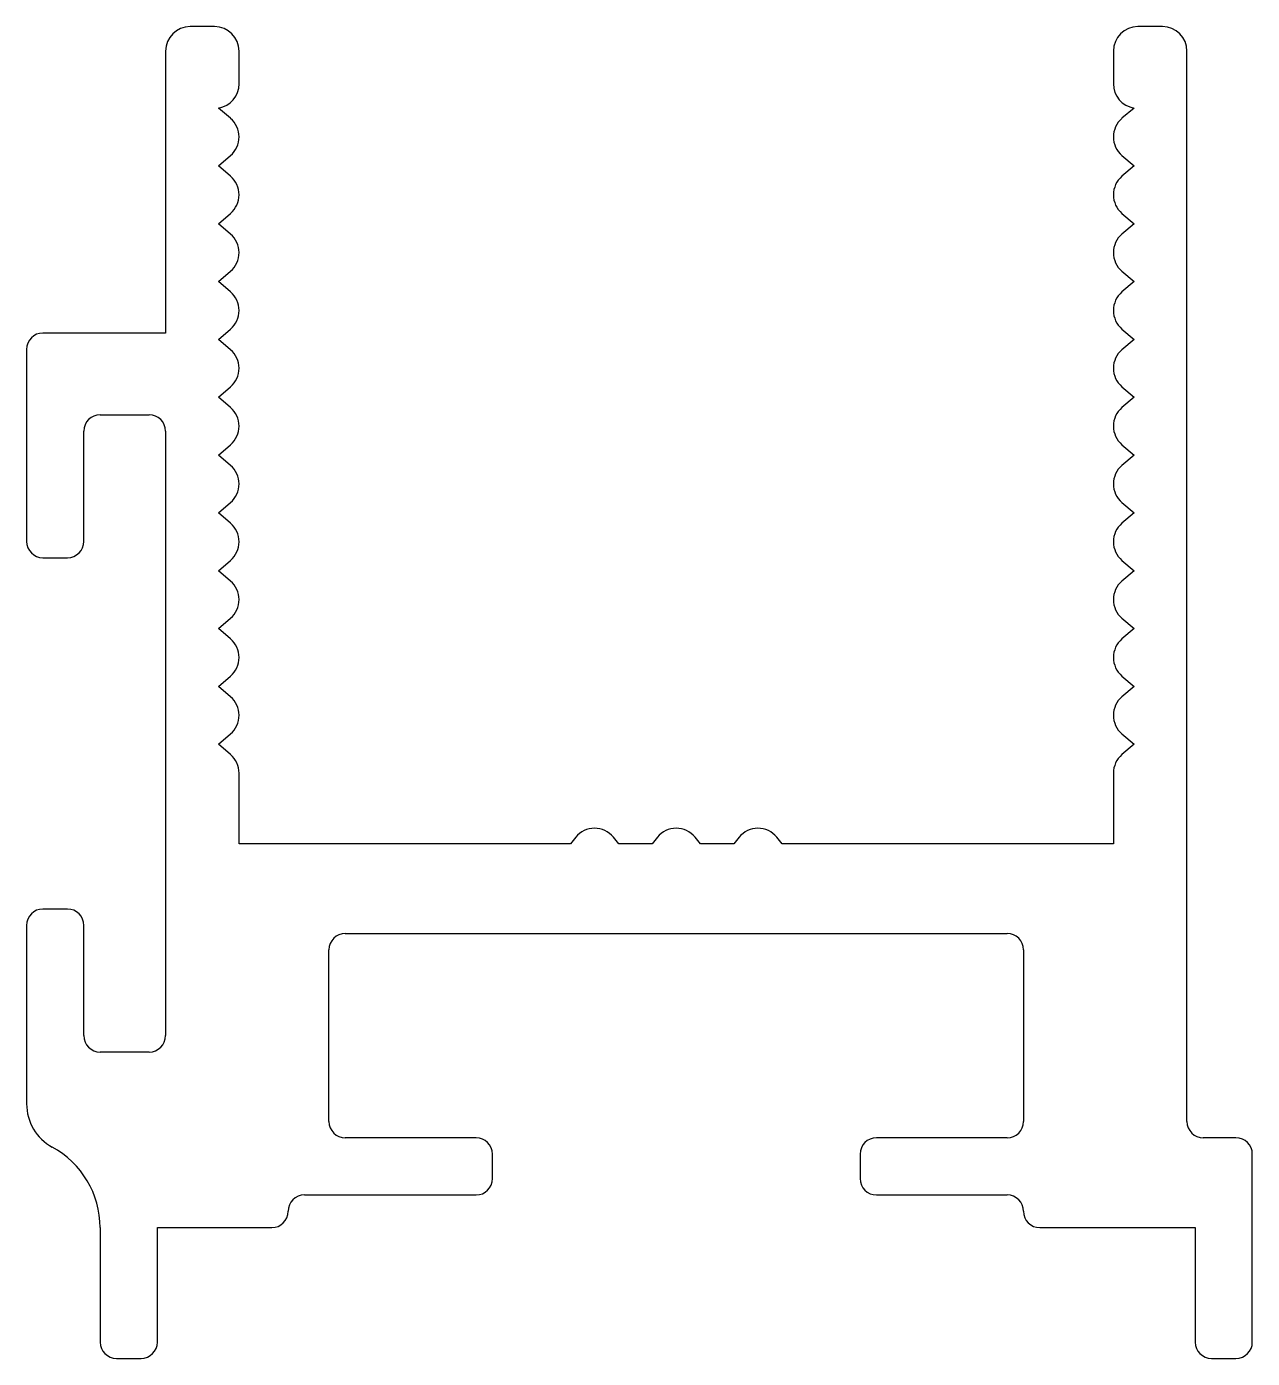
# Model space of a CAD drawing. Extents: x 123.5 to 138.5, y 504.4 to 520.7.
import ezdxf

# ---------------------------------------------------------------- set-up
doc = ezdxf.new("R2010")
doc.units = 0
doc.layers.get('0').update_dxf_attribs({"linetype": 'CONTINUOUS'})

msp = doc.modelspace()

# ---------------------------------------------------------------- linework, layer by layer
for p, q in [((125.772, 520.704), (125.472, 520.704)), ((137.372, 520.704), (137.072, 520.704)), ((125.172, 520.404), (125.172, 516.954)), ((126.072, 520.004), (126.072, 520.404)), ((136.772, 520.404), (136.772, 520.004)), ((137.672, 507.304), (137.672, 520.404)), ((125.968, 519.582), (125.821, 519.708)), ((137.024, 519.708), (136.877, 519.582)), ((125.821, 519), (125.968, 519.127)), ((125.968, 518.874), (125.821, 519)), ((136.877, 519.127), (137.024, 519)), ((137.024, 519), (136.877, 518.874)), ((125.821, 518.292), (125.968, 518.419)), ((136.877, 518.419), (137.024, 518.292)), ((125.968, 518.166), (125.821, 518.292)), ((137.024, 518.292), (136.877, 518.166)), ((125.821, 517.584), (125.968, 517.711)), ((136.877, 517.711), (137.024, 517.584)), ((125.968, 517.458), (125.821, 517.584)), ((137.024, 517.584), (136.877, 517.458)), ((125.172, 516.954), (123.672, 516.954)), ((125.821, 516.876), (125.968, 517.003)), ((125.968, 516.75), (125.821, 516.876)), ((136.877, 517.003), (137.024, 516.876)), ((137.024, 516.876), (136.877, 516.75)), ((123.472, 516.754), (123.472, 514.404)), ((125.821, 516.169), (125.968, 516.295)), ((136.877, 516.295), (137.024, 516.169)), ((125.968, 516.042), (125.821, 516.169)), ((137.024, 516.169), (136.877, 516.042)), ((124.372, 515.954), (124.972, 515.954)), ((124.172, 514.404), (124.172, 515.754)), ((125.172, 515.754), (125.172, 508.354)), ((125.821, 515.461), (125.968, 515.587)), ((136.877, 515.587), (137.024, 515.461)), ((125.968, 515.334), (125.821, 515.461)), ((137.024, 515.461), (136.877, 515.334)), ((125.821, 514.753), (125.968, 514.879)), ((136.877, 514.879), (137.024, 514.753)), ((125.968, 514.626), (125.821, 514.753)), ((137.024, 514.753), (136.877, 514.626)), ((123.672, 514.204), (123.972, 514.204)), ((125.821, 514.045), (125.968, 514.171)), ((136.877, 514.171), (137.024, 514.045)), ((125.968, 513.918), (125.821, 514.045)), ((137.024, 514.045), (136.877, 513.918)), ((125.821, 513.337), (125.968, 513.463)), ((136.877, 513.463), (137.024, 513.337)), ((125.968, 513.21), (125.821, 513.337)), ((137.024, 513.337), (136.877, 513.21)), ((125.821, 512.629), (125.968, 512.755)), ((136.877, 512.755), (137.024, 512.629)), ((125.968, 512.502), (125.821, 512.629)), ((137.024, 512.629), (136.877, 512.502)), ((125.821, 511.921), (125.968, 512.048)), ((136.877, 512.048), (137.024, 511.921)), ((125.968, 511.794), (125.821, 511.921)), ((137.024, 511.921), (136.877, 511.794)), ((126.072, 510.704), (126.072, 511.567)), ((136.772, 511.567), (136.772, 510.704)), ((130.126, 510.704), (126.072, 510.704)), ((130.192, 510.784), (130.126, 510.704)), ((130.719, 510.704), (130.653, 510.784)), ((131.126, 510.704), (130.719, 510.704)), ((131.192, 510.784), (131.126, 510.704)), ((131.719, 510.704), (131.653, 510.784)), ((132.126, 510.704), (131.719, 510.704)), ((132.192, 510.784), (132.126, 510.704)), ((132.719, 510.704), (132.653, 510.784)), ((136.772, 510.704), (132.719, 510.704)), ((123.972, 509.904), (123.672, 509.904)), ((123.472, 509.704), (123.472, 507.518)), ((124.172, 508.354), (124.172, 509.704)), ((127.372, 509.604), (135.472, 509.604)), ((127.172, 507.304), (127.172, 509.404)), ((135.672, 509.404), (135.672, 507.304)), ((124.972, 508.154), (124.372, 508.154)), ((128.972, 507.104), (127.372, 507.104)), ((135.472, 507.104), (133.872, 507.104)), ((138.272, 507.104), (137.872, 507.104)), ((129.172, 506.604), (129.172, 506.904)), ((133.672, 506.904), (133.672, 506.604)), ((138.472, 504.604), (138.472, 506.904)), ((126.872, 506.404), (128.972, 506.404)), ((133.872, 506.404), (135.472, 506.404)), ((124.372, 506.004), (124.372, 504.604)), ((125.072, 504.604), (125.072, 506.004)), ((125.072, 506.004), (126.472, 506.004)), ((135.872, 506.004), (137.772, 506.004)), ((137.772, 506.004), (137.772, 504.604)), ((124.572, 504.404), (124.872, 504.404)), ((137.972, 504.404), (138.272, 504.404))]:
    msp.add_line(p, q)
for centre, radius, start, end in [((125.472, 520.404), 0.3, 90, 180), ((125.772, 520.404), 0.3, 0, 90), ((137.072, 520.404), 0.3, 90, 180), ((137.372, 520.404), 0.3, 0, 90), ((125.772, 520.004), 0.3, 279.3338, 0.0016), ((137.072, 520.004), 0.3, 179.9984, 260.6662), ((125.772, 519.354), 0.3, 310.7258, 49.2732), ((137.072, 519.354), 0.3, 130.7268, 229.2742), ((125.772, 518.646), 0.3, 310.7258, 49.2732), ((137.072, 518.646), 0.3, 130.7268, 229.2742), ((125.772, 517.938), 0.3, 310.7258, 49.2732), ((137.072, 517.938), 0.3, 130.7268, 229.2742), ((125.772, 517.23), 0.3, 310.7258, 49.2732), ((137.072, 517.23), 0.3, 130.7268, 229.2742), ((123.672, 516.754), 0.2, 90, 180), ((125.772, 516.523), 0.3, 310.7258, 49.2732), ((137.072, 516.523), 0.3, 130.7268, 229.2742), ((124.372, 515.754), 0.2, 90, 180), ((124.972, 515.754), 0.2, 0, 90), ((125.772, 515.815), 0.3, 310.7258, 49.2732), ((137.072, 515.815), 0.3, 130.7268, 229.2742), ((125.772, 515.107), 0.3, 310.7258, 49.2732), ((137.072, 515.107), 0.3, 130.7268, 229.2742), ((125.772, 514.399), 0.3, 310.7258, 49.2732), ((137.072, 514.399), 0.3, 130.7268, 229.2742), ((123.672, 514.404), 0.2, 180, 270), ((123.972, 514.404), 0.2, 270, 0), ((125.772, 513.691), 0.3, 310.7258, 49.2732), ((137.072, 513.691), 0.3, 130.7268, 229.2742), ((125.772, 512.983), 0.3, 310.7258, 49.2732), ((137.072, 512.983), 0.3, 130.7268, 229.2742), ((125.772, 512.275), 0.3, 310.7258, 49.2732), ((137.072, 512.275), 0.3, 130.7268, 229.2742), ((125.772, 511.567), 0.3, 360, 49.2732), ((137.072, 511.567), 0.3, 130.7268, 180), ((130.422, 510.592), 0.3, 39.8056, 140.1944), ((131.422, 510.592), 0.3, 39.8056, 140.1944), ((132.422, 510.592), 0.3, 39.8056, 140.1944), ((123.672, 509.704), 0.2, 90, 180), ((123.972, 509.704), 0.2, 0, 90), ((127.372, 509.404), 0.2, 90, 180), ((135.472, 509.404), 0.2, 0, 89.975), ((124.372, 508.354), 0.2, 180, 270), ((124.972, 508.354), 0.2, 270, 0), ((124.072, 507.518), 0.6, 180, 241.483), ((127.372, 507.304), 0.2, 180, 270), ((135.472, 507.304), 0.2, 270, 0), ((137.872, 507.304), 0.2, 180, 270), ((128.972, 506.904), 0.2, 0, 90), ((133.872, 506.904), 0.2, 90, 180), ((138.272, 506.904), 0.2, 0, 90), ((123.25, 506.004), 1.122, 0, 61.4831), ((128.972, 506.604), 0.2, 270, 0), ((133.872, 506.604), 0.2, 180, 270), ((126.872, 506.204), 0.2, 90, 180), ((135.472, 506.204), 0.2, 0, 90), ((126.472, 506.204), 0.2, 270, 0), ((135.872, 506.204), 0.2, 180, 270), ((124.572, 504.604), 0.2, 180, 270), ((124.872, 504.604), 0.2, 270, 0), ((137.972, 504.604), 0.2, 180, 270), ((138.272, 504.604), 0.2, 270, 0)]:
    msp.add_arc(centre, radius, start, end)

doc.saveas('drawing.dxf')
